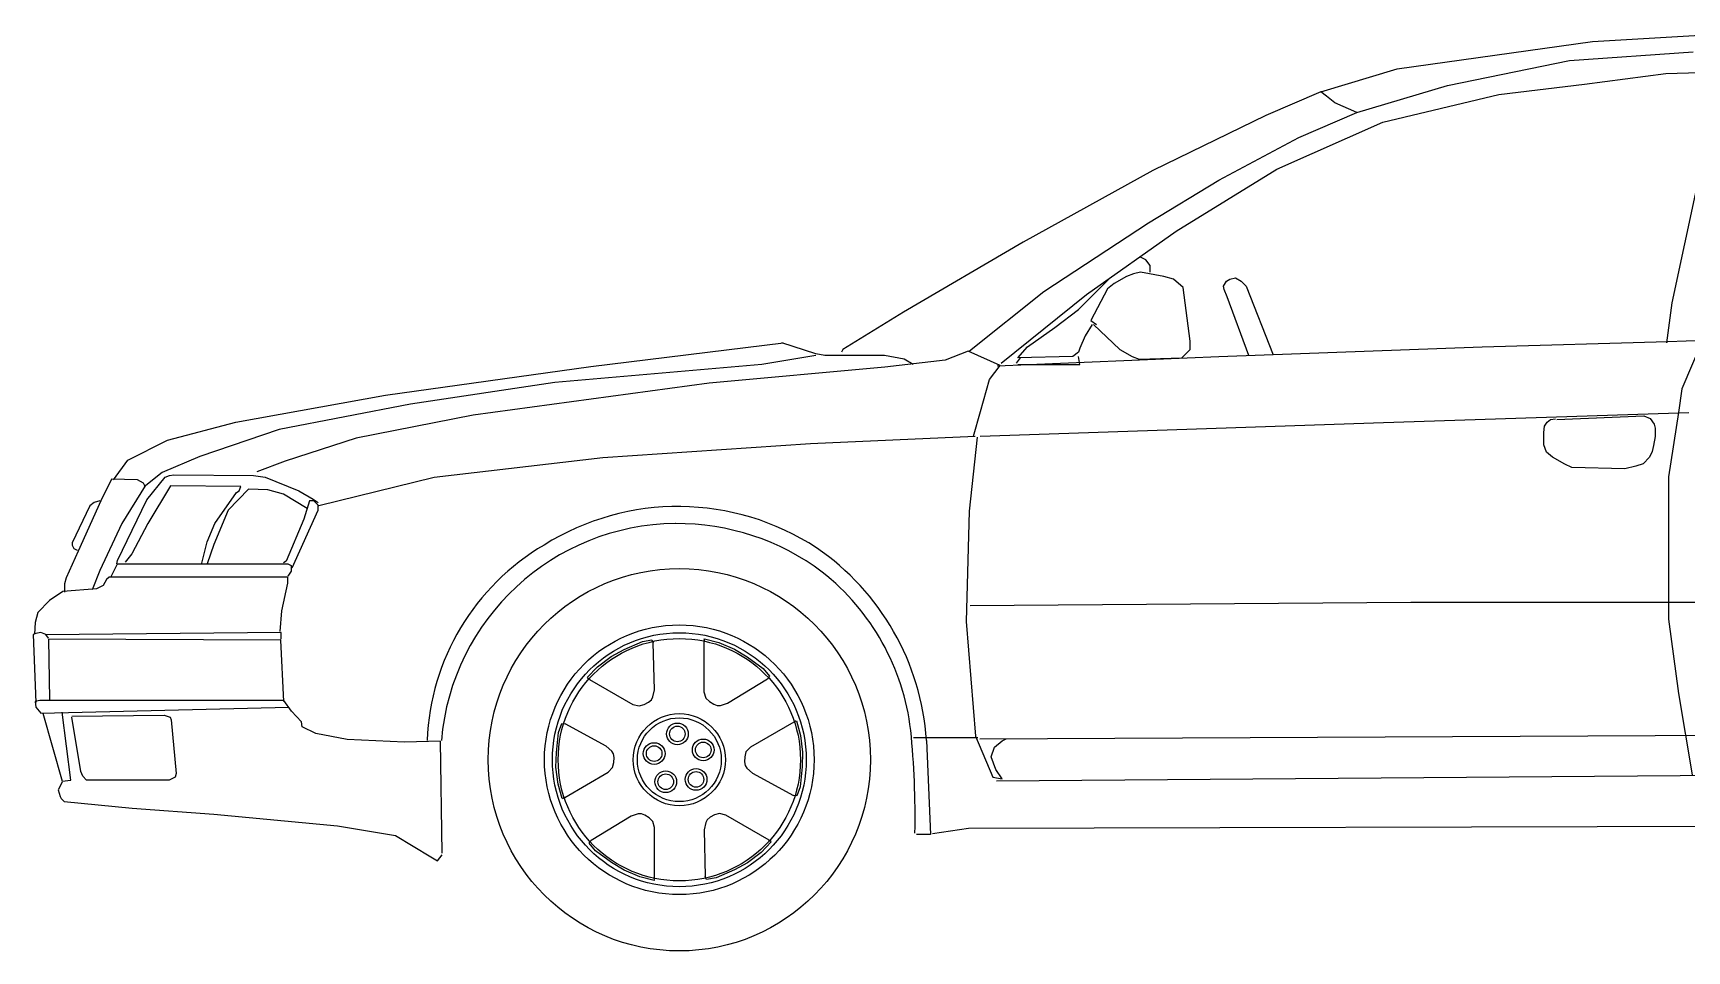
# Model space of a CAD drawing. Header units: centimetres. Extents: x 2875 to 772479, y 1169 to 447767.
# Drawn here: x 3281 to 3922, y 1750 to 2106 of the extents above; entities that cross this region are included whole.
import ezdxf

# ---------------------------------------------------------------- set-up
doc = ezdxf.new("R2010")
doc.units = ezdxf.units.CM
doc.layers.add('CAR', color=7, linetype='Continuous')

# ---------------------------------------------------------------- blocks, each defined once
blk = doc.blocks.new('A8 SIDE')
at = {"layer": 'CAR'}
for p, q in [((333.57, 347.86), (363.41, 352.02)), ((363.41, 352.02), (385.54, 353.31)), ((341.27, 345.29), (359.88, 349.14)), ((359.88, 349.14), (378.8, 350.42)), ((321.94, 344.33), (333.57, 347.86)), ((362.18, 345.53), (374.59, 347.12)), ((374.59, 347.12), (385.42, 347.44)), ((383.1, 347.44), (375.53, 312.12)), ((321.94, 344.33), (313.52, 340.75)), ((322.78, 343.7), (321.94, 344.33)), ((324.04, 342.65), (322.78, 343.7)), ((327.41, 341.17), (341.27, 345.29)), ((331.41, 339.7), (349.09, 343.91)), ((349.09, 343.91), (362.18, 345.53)), ((318.57, 337.39), (327.41, 341.17)), ((327.41, 341.17), (324.04, 342.65)), ((313.52, 340.75), (296.27, 332.34)), ((315.21, 332.55), (331.41, 339.7)), ((306.37, 330.87), (318.57, 337.39)), ((296.27, 332.34), (276.48, 321.41)), ((295.63, 324.35), (306.37, 330.87)), ((299.84, 323.09), (315.21, 332.55)), ((279.64, 313.84), (295.63, 324.35)), ((276.48, 321.41), (258.18, 310.69)), ((286.16, 313.42), (299.84, 323.09)), ((295.21, 318.68), (294.37, 319.1)), ((295.84, 317.84), (295.21, 318.68)), ((288.69, 314.89), (289.53, 315.73)), ((292.27, 316.15), (290.37, 315.1)), ((293.32, 316.57), (292.27, 316.15)), ((294.37, 316.79), (293.32, 316.57)), ((297.95, 316.15), (294.37, 316.79)), ((295.84, 316.79), (295.84, 317.84)), ((299.42, 315.73), (297.95, 316.15)), ((300.9, 314.47), (299.42, 315.73)), ((307.53, 315.45), (308.01, 315.75)), ((308.01, 315.75), (308.89, 315.94)), ((308.89, 315.94), (309.76, 315.45)), ((268.28, 304.8), (279.64, 313.84)), ((273.12, 302.91), (286.16, 313.42)), ((284.9, 311.11), (287.22, 313.42)), ((289.32, 314.26), (286.8, 309.43)), ((287.22, 313.42), (288.69, 314.89)), ((290.37, 315.1), (289.32, 314.26)), ((301.95, 306.27), (300.9, 314.47)), ((307.04, 314.68), (307.53, 315.45)), ((307.14, 314.19), (307.04, 314.68)), ((307.62, 313.03), (307.14, 314.19)), ((309.76, 315.45), (310.54, 314.68)), ((310.54, 314.68), (314.62, 304.2)), ((258.18, 310.69), (248.92, 305.01)), ((281.32, 308.37), (284.9, 311.11)), ((310.93, 304.1), (307.62, 313.03)), ((375.53, 312.12), (374.69, 306.02)), ((277.12, 305.43), (281.32, 308.37)), ((287.01, 308.8), (285.95, 307.11)), ((286.8, 309.43), (287.64, 308.8)), ((287.22, 308.8), (291.22, 305.01)), ((210.44, 302.43), (239.87, 306)), ((244.82, 304.35), (239.59, 306)), ((285.95, 307.11), (285.11, 305.22)), ((301.95, 305.01), (301.95, 306.27)), ((346.56, 305.43), (374.9, 306.23)), ((374.9, 306.23), (405.62, 307.28)), ((380.17, 306.27), (377.06, 299.02)), ((244.82, 304.08), (236.56, 302.71)), ((246.19, 304.08), (244.82, 304.35)), ((255.27, 304.08), (246.19, 304.08)), ((248.92, 305.01), (248.71, 304.59)), ((258.29, 303.53), (255.27, 304.08)), ((264.56, 303.39), (255.35, 302.31)), ((259.67, 302.71), (258.29, 303.53)), ((268.08, 304.75), (264.56, 303.39)), ((272.95, 302.58), (268.08, 304.75)), ((272.49, 302.49), (306.37, 303.96)), ((275.43, 302.91), (276.06, 303.75)), ((275.64, 303.75), (277.12, 305.43)), ((284.06, 303.96), (275.64, 303.75)), ((284.9, 304.59), (284.06, 303.96)), ((285.11, 305.22), (284.9, 304.59)), ((285.11, 302.7), (284.9, 303.96)), ((291.22, 305.01), (293.11, 303.96)), ((293.11, 303.96), (294.16, 303.54)), ((294.16, 303.54), (300.69, 303.75)), ((300.69, 303.75), (301.95, 305.01)), ((306.37, 303.96), (346.56, 305.43)), ((179.08, 298.03), (210.44, 302.43)), ((236.56, 302.71), (204.93, 299.96)), ((255.35, 302.31), (228.53, 299.88)), ((271.33, 300.42), (272.95, 302.58)), ((275.64, 302.7), (285.11, 302.7)), ((156.25, 293.91), (179.08, 298.03)), ((204.93, 299.96), (182.93, 296.66)), ((228.53, 299.88), (192.5, 295)), ((269.97, 295.55), (271.33, 300.42)), ((377.06, 299.02), (376.54, 295.4)), ((182.93, 296.66), (162.85, 292.81)), ((268.89, 291.76), (269.97, 295.55)), ((145.8, 291.16), (156.25, 293.91)), ((192.5, 295), (174.62, 291.49)), ((269.91, 291.78), (331.51, 293.85)), ((331.51, 293.85), (378.1, 295.4)), ((355.99, 292.32), (356.09, 293.31)), ((356.09, 293.31), (356.49, 293.9)), ((356.49, 293.9), (356.98, 294.3)), ((356.98, 294.3), (357.77, 294.4)), ((357.97, 294.3), (371.22, 294.89)), ((371.22, 294.89), (372.21, 294.5)), ((372.21, 294.5), (372.8, 293.61)), ((372.8, 293.61), (373, 293.02)), ((373, 293.02), (373, 291.73)), ((376.54, 295.4), (374.99, 285.58)), ((139.75, 288.14), (145.8, 291.16)), ((162.85, 292.81), (150.75, 288.69)), ((174.62, 291.49), (163.79, 287.97)), ((212.27, 288.51), (243.97, 290.67)), ((243.97, 290.67), (269.16, 291.76)), ((269.42, 291.63), (268.22, 280.34)), ((355.99, 291.34), (355.99, 292.32)), ((355.99, 290.45), (355.99, 291.34)), ((356.39, 289.36), (355.99, 290.45)), ((373, 291.73), (372.71, 290.35)), ((137.55, 285.12), (139.75, 288.14)), ((150.75, 288.69), (144.97, 286.22)), ((163.79, 287.97), (159.45, 286.34)), ((186.54, 285.53), (212.27, 288.51)), ((357.28, 288.57), (356.39, 289.36)), ((359.16, 287.48), (357.28, 288.57)), ((372.11, 288.57), (371.12, 287.58)), ((372.51, 289.46), (372.11, 288.57)), ((372.71, 290.35), (372.51, 289.46)), ((144.97, 286.22), (142.22, 284.02)), ((142.65, 282.04), (145.47, 285.5)), ((145.47, 285.5), (146.11, 285.75)), ((146.11, 285.75), (146.75, 285.88)), ((146.75, 285.88), (158.93, 285.75)), ((158.93, 285.75), (160.72, 285.5)), ((160.72, 285.5), (165.85, 283.45)), ((168.93, 281.2), (186.54, 285.53)), ((360.24, 286.99), (359.16, 287.48)), ((368.35, 286.79), (360.24, 286.99)), ((370.04, 287.19), (368.35, 286.79)), ((371.12, 287.58), (370.04, 287.19)), ((374.99, 285.58), (374.99, 273.17)), ((137.27, 285.24), (135.6, 281.91)), ((141.24, 285.11), (137.27, 285.24)), ((142.4, 284.22), (138.81, 278.45)), ((142.14, 284.6), (141.24, 285.11)), ((142.4, 284.09), (142.14, 284.6)), ((146.24, 284.22), (142.78, 278.45)), ((157, 284.09), (146.24, 284.22)), ((153.03, 278.45), (156.36, 283.19)), ((158.16, 283.7), (155.08, 280.5)), ((156.36, 283.19), (156.75, 283.45)), ((156.75, 283.45), (157, 284.09)), ((161.11, 283.58), (158.16, 283.7)), ((163.54, 282.94), (161.11, 283.58)), ((167.13, 280.76), (163.54, 282.94)), ((165.85, 283.45), (168.03, 282.17)), ((133.94, 281.14), (131.25, 275.51)), ((135.6, 281.91), (132.14, 274.23)), ((134.58, 281.65), (133.94, 281.14)), ((135.48, 281.91), (134.58, 281.65)), ((138.17, 272.82), (142.65, 282.04)), ((155.08, 280.5), (152.9, 275.25)), ((164.82, 271.67), (168.79, 280.5)), ((167.51, 281.91), (166.62, 279.09)), ((168.15, 281.91), (167.51, 281.91)), ((168.03, 282.17), (168.79, 281.65)), ((168.79, 281.27), (168.15, 281.91)), ((168.79, 280.5), (168.79, 281.27)), ((268.22, 280.34), (267.74, 263.51)), ((138.81, 278.45), (135.48, 271.28)), ((142.78, 278.45), (140.35, 273.84)), ((151.88, 275.64), (153.03, 278.45)), ((166.62, 279.09), (163.92, 272.69)), ((131.25, 275.51), (131.25, 275.13)), ((150.98, 272.18), (151.88, 275.64)), ((132.14, 274.23), (130.35, 270.13)), ((131.25, 275.13), (131.5, 274.61)), ((131.5, 274.61), (132.02, 274.36)), ((138.04, 272.31), (138.17, 272.82)), ((140.35, 273.84), (139.32, 272.56)), ((152.9, 275.25), (151.88, 272.31)), ((374.99, 273.17), (374.99, 263.86)), ((135.48, 271.28), (134.32, 268.34)), ((136.89, 270.26), (136.5, 269.88)), ((164.18, 270.26), (136.89, 270.26)), ((137.14, 270.26), (138.17, 272.31)), ((138.17, 272.31), (164.18, 272.31)), ((163.92, 272.69), (163.54, 272.44)), ((164.18, 272.31), (164.69, 272.05)), ((164.69, 271.16), (164.18, 270.39)), ((164.18, 269.36), (164.18, 270.26)), ((164.69, 272.05), (164.69, 271.16)), ((129.84, 268.08), (127.79, 266.68)), ((134.96, 268.47), (129.84, 268.08)), ((130.35, 270.13), (130.09, 269.24)), ((130.09, 269.24), (130.09, 267.96)), ((135.99, 268.98), (134.96, 268.47)), ((136.5, 269.88), (135.99, 268.98)), ((163.28, 265.14), (164.18, 269.36)), ((127.79, 266.68), (125.99, 264.88)), ((268.36, 265.92), (335.65, 266.44)), ((335.65, 266.44), (386.9, 266.44)), ((125.61, 263.35), (125.48, 261.55)), ((125.99, 264.88), (125.61, 263.35)), ((163.03, 261.94), (163.28, 265.14)), ((267.74, 263.51), (269.18, 245.97)), ((374.99, 263.86), (376.54, 252.48)), ((125.72, 261.67), (125.27, 261.52)), ((125.27, 261.52), (125.72, 251.14)), ((126.46, 261.82), (125.72, 261.67)), ((127.2, 261.52), (126.46, 261.82)), ((163.16, 261.81), (127.15, 261.43)), ((127.65, 260.93), (127.2, 261.52)), ((163.13, 260.63), (127.65, 260.78)), ((127.65, 260.78), (127.8, 251.58)), ((163.57, 251.29), (163.13, 260.63)), ((163.16, 260.79), (163.16, 261.81)), ((215.54, 259.19), (218.32, 260.42)), ((218.32, 260.42), (219.78, 260.68)), ((219.78, 260.68), (219.99, 260.21)), ((220.15, 253.08), (219.99, 260.21)), ((227.72, 260.83), (227.78, 260.41)), ((227.72, 260.41), (227.72, 252.76)), ((227.78, 260.83), (229.99, 260.29)), ((229.99, 260.29), (232.38, 259.27)), ((211.48, 256.57), (213.55, 258.13)), ((213.55, 258.13), (215.54, 259.19)), ((232.38, 259.27), (234.3, 258.08)), ((234.3, 258.08), (236.75, 256.29)), ((209.9, 254.92), (211.48, 256.57)), ((236.75, 256.29), (237.71, 255.15)), ((237.71, 255.15), (237.41, 254.73)), ((209.87, 254.87), (210.27, 254.71)), ((210.24, 254.66), (216.86, 250.84)), ((219.92, 251.97), (220.15, 253.08)), ((227.72, 252.76), (228.02, 251.81)), ((231.31, 251.03), (237.41, 254.73)), ((126.31, 251.43), (125.57, 251.29)), ((125.57, 251.29), (125.72, 250.4)), ((125.72, 250.4), (126.46, 249.51)), ((163.57, 251.43), (126.31, 251.43)), ((126.46, 249.51), (164.32, 250.4)), ((164.76, 249.8), (163.57, 251.43)), ((216.86, 250.84), (217.84, 250.62)), ((217.84, 250.62), (218.57, 250.82)), ((218.57, 250.82), (219.26, 251.18)), ((219.26, 251.18), (219.69, 251.55)), ((219.69, 251.55), (219.92, 251.97)), ((228.02, 251.81), (228.56, 251.27)), ((228.56, 251.27), (229.22, 250.85)), ((229.22, 250.85), (229.75, 250.67)), ((229.75, 250.67), (230.23, 250.67)), ((230.23, 250.67), (231.31, 251.03)), ((376.54, 252.48), (378.61, 240.07)), ((126.76, 249.51), (129.73, 239.12)), ((131.06, 239.27), (129.73, 249.65)), ((131.21, 249.06), (145.31, 249.21)), ((132.55, 240.61), (131.21, 248.91)), ((145.31, 249.21), (146.21, 248.91)), ((146.21, 248.91), (146.35, 248.47)), ((146.35, 248.47), (147.1, 240.31)), ((166.25, 248.17), (164.76, 249.8)), ((166.39, 247.43), (166.25, 248.17)), ((205.53, 246.52), (206.03, 247.92)), ((206.03, 247.92), (206.54, 247.87)), ((212.8, 244.44), (206.54, 247.87)), ((241.44, 248.14), (234.82, 244.32)), ((241.8, 248.35), (241.47, 248.09)), ((241.83, 248.3), (242.47, 246.11)), ((168.47, 246.39), (166.39, 247.43)), ((173.22, 245.5), (168.47, 246.39)), ((181.98, 245.06), (173.22, 245.5)), ((187.47, 245.21), (181.98, 245.06)), ((187.77, 228.15), (187.47, 245.21)), ((205.2, 243.5), (205.53, 246.52)), ((242.47, 246.11), (242.79, 243.53)), ((259.73, 245.78), (269.53, 245.78)), ((261.69, 245.34), (262.34, 230.98)), ((269.18, 245.97), (271.83, 239.72)), ((269.84, 245.56), (444.32, 246.41)), ((272.07, 244.29), (273.27, 245.25)), ((273.27, 245.25), (273.88, 245.58)), ((205.12, 241.25), (205.2, 243.5)), ((213.65, 243.69), (212.8, 244.44)), ((213.89, 243.27), (213.65, 243.69)), ((214, 242.72), (213.89, 243.27)), ((213.97, 241.94), (214, 242.72)), ((233.94, 242.85), (233.91, 242.07)), ((234.14, 243.58), (233.94, 242.85)), ((234.82, 244.32), (234.14, 243.58)), ((242.79, 243.53), (242.71, 241.28)), ((271.59, 242.84), (272.07, 244.29)), ((272.31, 240.92), (271.59, 242.84)), ((132.85, 239.87), (132.55, 240.61)), ((147.1, 240.31), (146.95, 239.72)), ((205.44, 238.67), (205.12, 241.25)), ((206.47, 236.64), (213.09, 240.47)), ((213.09, 240.47), (213.77, 241.2)), ((213.77, 241.2), (213.97, 241.94)), ((233.91, 242.07), (234.03, 241.51)), ((234.03, 241.51), (234.26, 241.1)), ((234.26, 241.1), (235.11, 240.34)), ((235.11, 240.34), (241.37, 236.91)), ((242.71, 241.28), (242.39, 238.26)), ((273.27, 239.48), (272.31, 240.92)), ((272.39, 239.19), (440.92, 240.46)), ((129.73, 238.98), (129.13, 237.79)), ((129.13, 237.79), (129.43, 236.75)), ((129.73, 239.12), (131.06, 239.27)), ((133.44, 239.27), (132.85, 239.87)), ((146.06, 239.27), (133.44, 239.27)), ((146.95, 239.72), (146.06, 239.27)), ((206.08, 236.49), (205.44, 238.67)), ((242.39, 238.26), (241.88, 236.86)), ((271.83, 239.72), (273.27, 239.48)), ((129.43, 236.75), (129.58, 236.45)), ((129.58, 236.45), (130.02, 236.01)), ((130.02, 236.01), (140.42, 234.97)), ((140.42, 234.97), (152.89, 234.08)), ((206.11, 236.43), (206.44, 236.7)), ((241.88, 236.86), (241.37, 236.91)), ((152.89, 234.08), (171.74, 232.3)), ((216.61, 233.75), (210.51, 230.05)), ((217.68, 234.11), (216.61, 233.75)), ((218.16, 234.11), (217.68, 234.11)), ((218.7, 233.93), (218.16, 234.11)), ((219.36, 233.52), (218.7, 233.93)), ((219.89, 232.98), (219.36, 233.52)), ((220.19, 232.02), (219.89, 232.98)), ((227.99, 232.82), (227.76, 231.71)), ((228.23, 233.23), (227.99, 232.82)), ((228.65, 233.61), (228.23, 233.23)), ((229.34, 233.97), (228.65, 233.61)), ((230.08, 234.17), (229.34, 233.97)), ((231.06, 233.95), (230.08, 234.17)), ((237.68, 230.12), (231.06, 233.95)), ((268.13, 231.96), (449.85, 232.38)), ((171.74, 232.3), (180.64, 230.82)), ((180.64, 230.82), (185.99, 227.56)), ((210.21, 229.63), (210.51, 230.05)), ((220.19, 224.38), (220.19, 232.02)), ((227.76, 231.71), (227.92, 224.57)), ((238.01, 229.86), (236.44, 228.22)), ((238.04, 229.92), (237.65, 230.07)), ((262.34, 230.98), (260.16, 230.98)), ((262.6, 231.11), (268.13, 231.96)), ((185.99, 227.56), (187.03, 226.96)), ((187.03, 226.96), (187.77, 227.85)), ((211.16, 228.5), (210.21, 229.63)), ((213.62, 226.71), (211.16, 228.5)), ((236.44, 228.22), (234.36, 226.65)), ((215.53, 225.51), (213.62, 226.71)), ((217.92, 224.49), (215.53, 225.51)), ((232.37, 225.59), (229.59, 224.37)), ((234.36, 226.65), (232.37, 225.59)), ((220.13, 223.96), (217.92, 224.49)), ((220.19, 223.96), (220.13, 224.38)), ((228.13, 224.11), (227.92, 224.57)), ((229.59, 224.37), (228.13, 224.11))]:
    blk.add_line(p, q, dxfattribs=at)
for centre, radius in [((223.96, 242.39), 29.19), ((223.96, 242.39), 20.59), ((223.96, 242.39), 19.39), ((223.96, 242.39), 18.5), ((223.96, 242.39), 7.04), ((223.96, 242.39), 6.4), ((223.66, 246.33), 1.66), ((223.66, 246.33), 1.19), ((220.12, 243.33), 1.66), ((227.61, 243.89), 1.66), ((227.61, 243.89), 1.19), ((220.12, 243.33), 1.19), ((221.88, 239.03), 1.66), ((221.88, 239.03), 1.19), ((226.51, 239.38), 1.66), ((226.51, 239.38), 1.19)]:
    blk.add_circle(centre, radius, dxfattribs=at)
for centre, radius, start, end in [((223.77, 242.51), 38.53, 56.7235, 122.0776), ((223.67, 242.25), 36.18, 90.5072, 175.0924), ((223.68, 241.7), 36.73, 52.9873, 90.5072), ((221.61, 243.94), 36.19, 120.3764, 177.7742), ((223.08, 242.78), 38.7, 3.8, 55.6422), ((223.43, 242.67), 36.11, 6.6748, 51.7405), ((131.76, 233.7), 128.21, 358.8814, 5.8947)]:
    blk.add_arc(centre, radius, start, end, dxfattribs=at)

msp = doc.modelspace()

# ---------------------------------------------------------------- block references
at = {"xscale": 2.54, "yscale": 2.54, "zscale": 2.54}
msp.add_blockref('A8 SIDE', (2962.725, 1208.429), dxfattribs=at)

doc.saveas('drawing.dxf')
